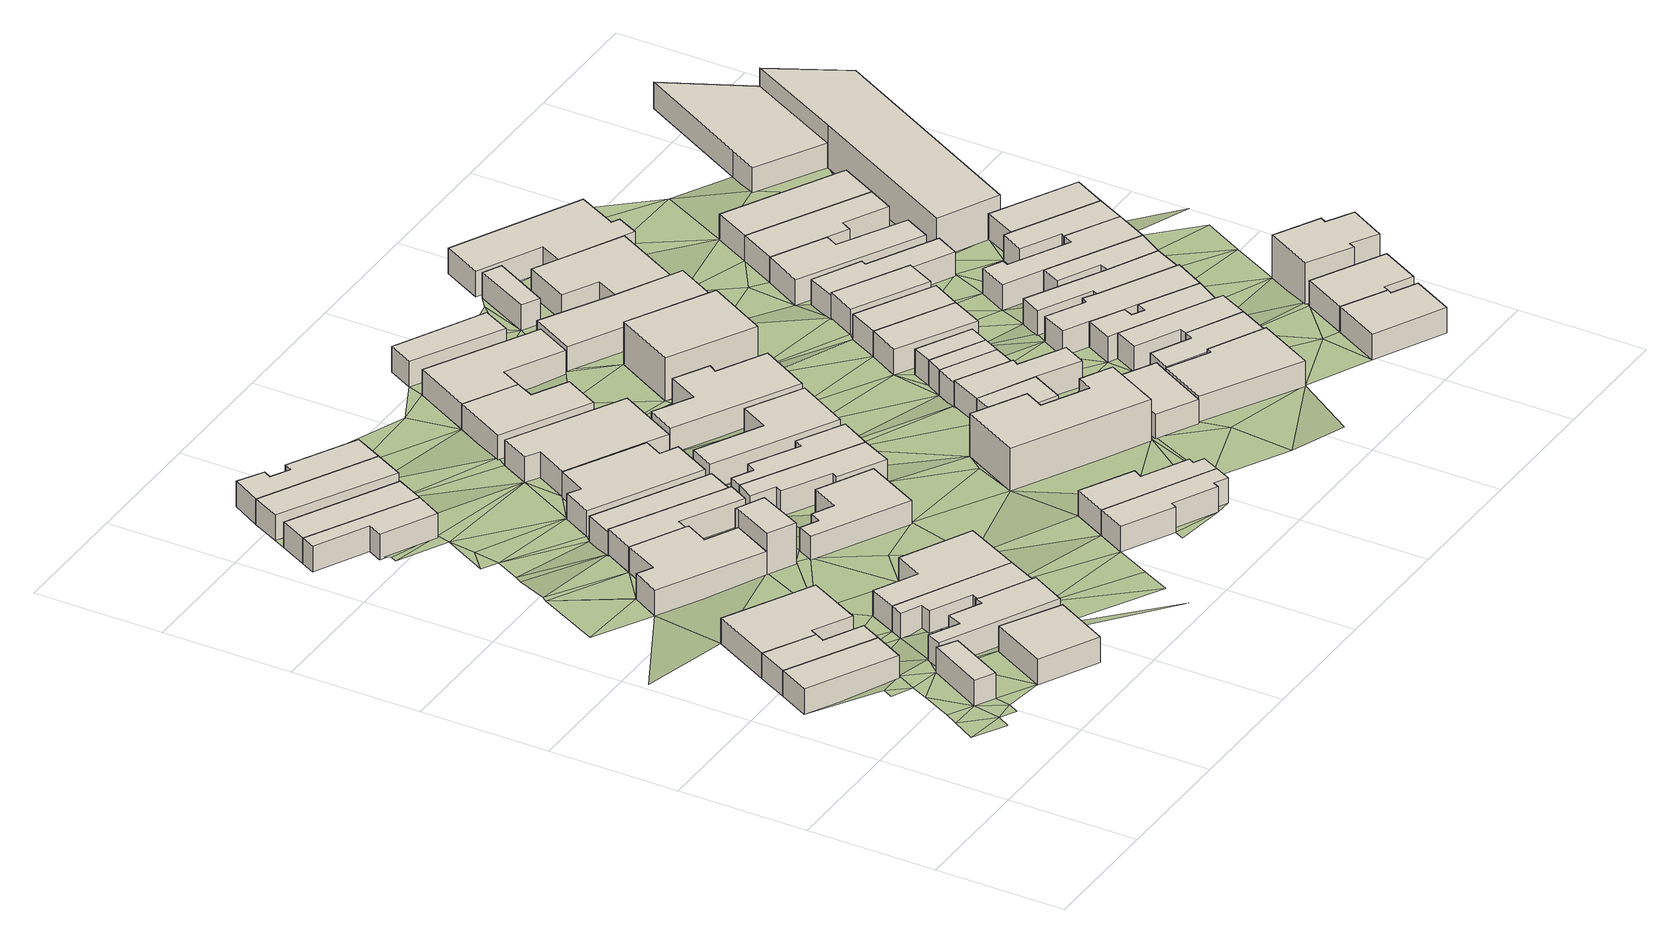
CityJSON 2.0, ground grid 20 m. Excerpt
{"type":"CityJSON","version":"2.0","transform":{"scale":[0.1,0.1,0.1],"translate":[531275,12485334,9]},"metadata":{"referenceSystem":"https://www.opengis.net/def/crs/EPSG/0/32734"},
"CityObjects":{
"building1":{"type":"Building","attributes":{"address":"37 Fenton Road Salt River Cape Town","building":"house","building:levels":1,"building_height":4.1,"plus_code":"4FRW3F97+MCQ","ground_height":11.05,"roof_height":15.15},"geometry":[{"type":"Solid","lod":"1","boundaries":[[[[0,1,2,3]],[[1,4,5,2]],[[4,6,7,5]],[[6,0,3,7]],[[3,2,5,7]],[[6,4,1,0]]]]}]},
"building2":{"type":"Building","attributes":{"building":"yes","building:levels":1,"building_height":4.1,"plus_code":"4FRW3F97+JFP","ground_height":11.88,"roof_height":15.98},"geometry":[{"type":"Solid","lod":"1","boundaries":[[[[8,9,10,11]],[[9,12,13,10]],[[12,14,15,13]],[[14,8,11,15]],[[11,10,13,15]],[[14,12,9,8]]]]}]},
"building3":{"type":"Building","attributes":{"address":"35 Fenton Road Salt River Cape Town","building":"house","building:levels":1,"building_height":4.1,"plus_code":"4FRW3F97+PF2","ground_height":11.13,"roof_height":15.23},"geometry":[{"type":"Solid","lod":"1","boundaries":[[[[16,0,3,17]],[[0,6,7,3]],[[6,18,19,7]],[[18,20,21,19]],[[20,22,23,21]],[[22,16,17,23]],[[17,3,7,19,21,23]],[[22,20,18,6,0,16]]]]}]},
"building4":{"type":"Building","attributes":{"address":"31 Fenton Road Salt River Cape Town","building":"house","building:levels":1,"building_height":4.1,"plus_code":"4FRW3F97+PFG","ground_height":11.13,"roof_height":15.23},"geometry":[{"type":"Solid","lod":"1","boundaries":[[[[16,22,23,17]],[[22,24,25,23]],[[24,26,27,25]],[[26,28,29,27]],[[28,30,31,29]],[[30,16,17,31]],[[17,23,25,27,29,31]],[[30,28,26,24,22,16]]]]}]},
"building5":{"type":"Building","attributes":{"address":"34 Goldsmith Road Salt River Cape Town","building":"house","building:levels":1,"building_height":4.1,"plus_code":"4FRW3F97+JG4","ground_height":11.83,"roof_height":15.93},"geometry":[{"type":"Solid","lod":"1","boundaries":[[[[32,33,34,35]],[[33,36,37,34]],[[36,38,39,37]],[[38,32,35,39]],[[35,34,37,39]],[[38,36,33,32]]]]}]},
"building6":{"type":"Building","attributes":{"address":"32A Goldsmith Road Salt River Cape Town","building":"house","building:levels":1,"building_height":4.1,"plus_code":"4FRW3F97+JGW","ground_height":11.83,"roof_height":15.93},"geometry":[{"type":"Solid","lod":"1","boundaries":[[[[40,41,42,43]],[[41,44,45,42]],[[44,46,47,45]],[[46,48,49,47]],[[48,50,51,49]],[[50,52,53,51]],[[52,54,55,53]],[[54,56,57,55]],[[56,40,43,57]],[[43,42,45,47,49,51,53,55,57]],[[56,54,52,50,48,46,44,41,40]]]]}]},
"building7":{"type":"Building","attributes":{"address":"32 Goldsmith Road Salt River Cape Town","building":"house","building:levels":1,"building_height":4.1,"plus_code":"4FRW3F97+MH6","ground_height":11.13,"roof_height":15.23},"geometry":[{"type":"Solid","lod":"1","boundaries":[[[[58,59,60,61]],[[59,62,63,60]],[[62,64,65,63]],[[64,66,67,65]],[[66,68,69,67]],[[68,70,71,69]],[[70,72,73,71]],[[72,58,61,73]],[[61,60,63,65,67,69,71,73]],[[72,70,68,66,64,62,59,58]]]]}]},
"building8":{"type":"Building","attributes":{"address":"29 Fenton Road Salt River Cape Town","building":"house","building:levels":1,"building_height":4.1,"plus_code":"4FRW3F97+RG2","ground_height":10.48,"roof_height":14.58},"geometry":[{"type":"Solid","lod":"1","boundaries":[[[[74,75,76,77]],[[75,78,79,76]],[[78,80,81,79]],[[80,82,83,81]],[[82,84,85,83]],[[84,86,87,85]],[[86,88,89,87]],[[88,90,91,89]],[[90,74,77,91]],[[77,76,79,81,83,85,87,89,91]],[[90,88,86,84,82,80,78,75,74]]]]}]},
"building9":{"type":"Building","attributes":{"address":"30 Fenton Road Salt River Cape Town","building":"house","building:levels":1,"building_height":4.1,"plus_code":"4FRW3F97+WFV","ground_height":9.36,"roof_height":13.46},"geometry":[{"type":"Solid","lod":"1","boundaries":[[[[92,93,94,95]],[[93,96,97,94]],[[96,98,99,97]],[[98,100,101,99]],[[100,102,103,101]],[[102,92,95,103]],[[95,94,97,99,101,103]],[[102,100,98,96,93,92]]]]}]},
"building10":{"type":"Building","attributes":{"address":"28 Fenton Road Salt River Cape Town","building":"house","building:levels":1,"building_height":4.1,"plus_code":"4FRW3F97+XF7","ground_height":9.36,"roof_height":13.46},"geometry":[{"type":"Solid","lod":"1","boundaries":[[[[92,104,105,95]],[[104,106,107,105]],[[106,93,94,107]],[[93,92,95,94]],[[95,105,107,94]],[[93,106,104,92]]]]}]},
"building11":{"type":"Building","attributes":{"address":"30 Goldsmith Road Salt River Cape Town","building":"house","building:levels":1,"building_height":4.1,"plus_code":"4FRW3F97+MHG","ground_height":11.13,"roof_height":15.23},"geometry":[{"type":"Solid","lod":"1","boundaries":[[[[59,108,109,60]],[[108,110,111,109]],[[110,112,113,111]],[[112,114,115,113]],[[114,62,63,115]],[[62,59,60,63]],[[60,109,111,113,115,63]],[[62,114,112,110,108,59]]]]}]},
"building12":{"type":"Building","attributes":{"address":"Fenton Road Salt River Cape Town","building":"house","building:levels":2,"building_height":6.9,"plus_code":"4FRW3F97+QHC","ground_height":10.56,"roof_height":17.46},"geometry":[{"type":"Solid","lod":"1","boundaries":[[[[116,117,118,119]],[[117,120,121,118]],[[120,122,123,121]],[[122,124,125,123]],[[124,116,119,125]],[[119,118,121,123,125]],[[124,122,120,117,116]]]]}]},
"building13":{"type":"Building","attributes":{"address":"26 Fenton Road Salt River Cape Town","building":"house","building:levels":1,"building_height":4.1,"plus_code":"4FRW3F97+XFP","ground_height":9.36,"roof_height":13.46},"geometry":[{"type":"Solid","lod":"1","boundaries":[[[[126,127,128,129]],[[127,130,131,128]],[[130,132,133,131]],[[132,126,129,133]],[[129,128,131,133]],[[132,130,127,126]]]]}]},
"building14":{"type":"Building","attributes":{"address":"Fenton Road Salt River Cape Town","building":"house","building:levels":1,"building_height":4.1,"plus_code":"4FRW3F97+RGH","ground_height":10.48,"roof_height":14.58},"geometry":[{"type":"Solid","lod":"1","boundaries":[[[[134,82,83,135]],[[82,80,81,83]],[[80,136,137,81]],[[136,138,139,137]],[[138,140,141,139]],[[140,134,135,141]],[[135,83,81,137,139,141]],[[140,138,136,80,82,134]]]]}]},
"building15":{"type":"Building","attributes":{"address":"24 Fenton Road Salt River Cape Town","building":"house","building:levels":1,"building_height":4.1,"plus_code":"4FRW3FC7+2F5","ground_height":9.36,"roof_height":13.46},"geometry":[{"type":"Solid","lod":"1","boundaries":[[[[126,142,143,129]],[[142,144,145,143]],[[144,146,147,145]],[[146,148,149,147]],[[148,150,151,149]],[[150,152,153,151]],[[152,127,128,153]],[[127,126,129,128]],[[129,143,145,147,149,151,153,128]],[[127,152,150,148,146,144,142,126]]]]}]},
"building16":{"type":"Building","attributes":{"address":"Fenton Road Salt River Cape Town","building":"house","building:levels":1,"building_height":4.1,"plus_code":"4FRW3F97+RHJ","ground_height":9.88,"roof_height":13.98},"geometry":[{"type":"Solid","lod":"1","boundaries":[[[[154,155,156,157]],[[155,158,159,156]],[[158,160,161,159]],[[160,154,157,161]],[[157,156,159,161]],[[160,158,155,154]]]]}]},
"building17":{"type":"Building","attributes":{"address":"28 Goldsmith Road Salt River Cape Town","building":"house","building:levels":1,"building_height":4.1,"plus_code":"4FRW3F97+PJV","ground_height":10.56,"roof_height":14.66},"geometry":[{"type":"Solid","lod":"1","boundaries":[[[[162,163,164,165]],[[163,166,167,164]],[[166,168,169,167]],[[168,170,171,169]],[[170,172,173,171]],[[172,174,175,173]],[[174,176,177,175]],[[176,162,165,177]],[[165,164,167,169,171,173,175,177]],[[176,174,172,170,168,166,163,162]]]]}]},
"building18":{"type":"Building","attributes":{"address":"23 Fenton Road Salt River Cape Town","building":"house","building:levels":1,"building_height":4.1,"plus_code":"4FRW3F97+VH7","ground_height":9.88,"roof_height":13.98},"geometry":[{"type":"Solid","lod":"1","boundaries":[[[[178,179,180,181]],[[179,182,183,180]],[[182,184,185,183]],[[184,186,187,185]],[[186,188,189,187]],[[188,190,191,189]],[[190,192,193,191]],[[192,178,181,193]],[[181,180,183,185,187,189,191,193]],[[192,190,188,186,184,182,179,178]]]]}]},
"building19":{"type":"Building","attributes":{"address":"Goldsmith Road Salt River Cape Town","building":"house","building:levels":1,"building_height":4.1,"plus_code":"4FRW3F97+QJP","ground_height":10.56,"roof_height":14.66},"geometry":[{"type":"Solid","lod":"1","boundaries":[[[[194,195,196,197]],[[195,198,199,196]],[[198,200,201,199]],[[200,202,203,201]],[[202,204,205,203]],[[204,206,207,205]],[[206,208,209,207]],[[208,194,197,209]],[[197,196,199,201,203,205,207,209]],[[208,206,204,202,200,198,195,194]]]]}]},
"building20":{"type":"Building","attributes":{"address":"31 Goldsmith Road Salt River Cape Town","building":"house","building:levels":1,"building_height":4.1,"plus_code":"4FRW3F97+JM8","ground_height":11.69,"roof_height":15.79},"geometry":[{"type":"Solid","lod":"1","boundaries":[[[[210,211,212,213]],[[211,214,215,212]],[[214,216,217,215]],[[216,218,219,217]],[[218,220,221,219]],[[220,222,223,221]],[[222,224,225,223]],[[224,210,213,225]],[[213,212,215,217,219,221,223,225]],[[224,222,220,218,216,214,211,210]]]]}]},
"building21":{"type":"Building","attributes":{"address":"Goldsmith Road Salt River Cape Town","building":"house","building:levels":1,"building_height":4.1,"plus_code":"4FRW3F97+QJX","ground_height":10.56,"roof_height":14.66},"geometry":[{"type":"Solid","lod":"1","boundaries":[[[[195,194,197,196]],[[194,226,227,197]],[[226,228,229,227]],[[228,230,231,229]],[[230,232,233,231]],[[232,234,235,233]],[[234,236,237,235]],[[236,195,196,237]],[[196,197,227,229,231,233,235,237]],[[236,234,232,230,228,226,194,195]]]]}]},
"building22":{"type":"Building","attributes":{"address":"21 Fenton Road Salt River Cape Town","building":"house","building:levels":1,"building_height":4.1,"plus_code":"4FRW3F97+VJR","ground_height":10,"roof_height":14.1},"geometry":[{"type":"Solid","lod":"1","boundaries":[[[[238,239,240,241]],[[239,242,243,240]],[[242,244,245,243]],[[244,246,247,245]],[[246,248,249,247]],[[248,250,251,249]],[[250,238,241,251]],[[241,240,243,245,247,249,251]],[[250,248,246,244,242,239,238]]]]}]},
"building23":{"type":"Building","attributes":{"address":"29 Goldsmith Road Salt River Cape Town","building":"house","building:levels":1,"building_height":4.1,"plus_code":"4FRW3F97+JMQ","ground_height":11.69,"roof_height":15.79},"geometry":[{"type":"Solid","lod":"1","boundaries":[[[[210,224,225,213]],[[224,252,253,225]],[[252,254,255,253]],[[254,256,257,255]],[[256,258,259,257]],[[258,260,261,259]],[[260,262,263,261]],[[262,210,213,263]],[[213,225,253,255,257,259,261,263]],[[262,260,258,256,254,252,224,210]]]]}]},
"building24":{"type":"Building","attributes":{"address":"22 Goldsmith Road Salt River Cape Town","building":"house","building:levels":1,"building_height":4.1,"plus_code":"4FRW3F97+RM3","ground_height":10.56,"roof_height":14.66},"geometry":[{"type":"Solid","lod":"1","boundaries":[[[[264,265,266,267]],[[265,268,269,266]],[[268,270,271,269]],[[270,272,273,271]],[[272,274,275,273]],[[274,264,267,275]],[[267,266,269,271,273,275]],[[274,272,270,268,265,264]]]]}]},
"building25":{"type":"Building","attributes":{"address":"19 Fenton Road Salt River Cape Town","building":"house","building:levels":1,"building_height":4.1,"plus_code":"4FRW3F97+WJJ","ground_height":9.48,"roof_height":13.58},"geometry":[{"type":"Solid","lod":"1","boundaries":[[[[276,277,278,279]],[[277,280,281,278]],[[280,282,283,281]],[[282,284,285,283]],[[284,286,287,285]],[[286,276,279,287]],[[279,278,281,283,285,287]],[[286,284,282,280,277,276]]]]}]},
"building26":{"type":"Building","attributes":{"address":"20 Goldsmith Road Salt River Cape Town","building":"house","building:levels":1,"building_height":4.1,"plus_code":"4FRW3F97+VM4","ground_height":10,"roof_height":14.1},"geometry":[{"type":"Solid","lod":"1","boundaries":[[[[288,289,290,291]],[[289,292,293,290]],[[292,294,295,293]],[[294,296,297,295]],[[296,298,299,297]],[[298,300,301,299]],[[300,302,303,301]],[[302,288,291,303]],[[291,290,293,295,297,299,301,303]],[[302,300,298,296,294,292,289,288]]]]}]},
"building27":{"type":"Building","attributes":{"address":"25 Tennyson Street Salt River Cape Town","building":"apartments","building:levels":2,"building:flats":"3","building_height":6.9,"plus_code":"4FRW3F97+MPV","ground_height":11.1,"roof_height":18},"geometry":[{"type":"Solid","lod":"1","boundaries":[[[[304,305,306,307]],[[305,308,309,306]],[[308,310,311,309]],[[310,312,313,311]],[[312,314,315,313]],[[314,316,317,315]],[[316,318,319,317]],[[318,304,307,319]],[[307,306,309,311,313,315,317,319]],[[318,316,314,312,310,308,305,304]]]]}]},
"building28":{"type":"Building","attributes":{"address":"17 Fenton Road Salt River Cape Town","building":"house","building:levels":1,"building_height":4.1,"plus_code":"4FRW3F97+XJP","ground_height":9.48,"roof_height":13.58},"geometry":[{"type":"Solid","lod":"1","boundaries":[[[[276,286,287,279]],[[286,320,321,287]],[[320,322,323,321]],[[322,324,325,323]],[[324,326,327,325]],[[326,276,279,327]],[[279,287,321,323,325,327]],[[326,324,322,320,286,276]]]]}]},
"building29":{"type":"Building","attributes":{"address":"15 Fenton Road Salt River Cape Town","building":"house","building:levels":1,"building_height":4.1,"plus_code":"4FRW3F97+XMR","ground_height":9.48,"roof_height":13.58},"geometry":[{"type":"Solid","lod":"1","boundaries":[[[[328,329,330,331]],[[329,332,333,330]],[[332,334,335,333]],[[334,328,331,335]],[[331,330,333,335]],[[334,332,329,328]]]]}]},
"building30":{"type":"Building","attributes":{"address":"25 Goldsmith Road Salt River Cape Town","building":"house","building:levels":1,"building_height":4.1,"plus_code":"4FRW3F97+PPH","ground_height":11.1,"roof_height":15.2},"geometry":[{"type":"Solid","lod":"1","boundaries":[[[[336,337,338,339]],[[337,340,341,338]],[[340,342,343,341]],[[342,336,339,343]],[[339,338,341,343]],[[342,340,337,336]]]]}]},
"building31":{"type":"Building","attributes":{"address":"18 Goldsmith Road Salt River Cape Town","building":"apartments","building:levels":2,"building:flats":"4","building_height":6.9,"plus_code":"4FRW3F97+VPV","ground_height":10.07,"roof_height":16.97},"geometry":[{"type":"Solid","lod":"1","boundaries":[[[[344,345,346,347]],[[345,348,349,346]],[[348,350,351,349]],[[350,344,347,351]],[[347,346,349,351]],[[350,348,345,344]]]]}]},
"building32":{"type":"Building","attributes":{"address":"23 Goldsmith Road Salt River Cape Town","building":"house","building:levels":1,"building_height":4.1,"plus_code":"4FRW3F97+PQP","ground_height":11.1,"roof_height":15.2},"geometry":[{"type":"Solid","lod":"1","boundaries":[[[[352,336,339,353]],[[336,342,343,339]],[[342,354,355,343]],[[354,356,357,355]],[[356,358,359,357]],[[358,360,361,359]],[[360,352,353,361]],[[353,339,343,355,357,359,361]],[[360,358,356,354,342,336,352]]]]}]},
"building33":{"type":"Building","attributes":{"address":"Tennyson Street","building":"house","building:levels":1,"building_height":4.1,"plus_code":"4FRW3F97+MQ9","ground_height":11.1,"roof_height":15.2},"geometry":[{"type":"Solid","lod":"1","boundaries":[[[[362,363,364,365]],[[363,366,367,364]],[[366,368,369,367]],[[368,370,371,369]],[[370,362,365,371]],[[365,364,367,369,371]],[[370,368,366,363,362]]]]}]},
"building34":{"type":"Building","attributes":{"address":"Goldsmith Road Salt River Cape Town","building":"house","building:levels":1,"building_height":4.1,"plus_code":"4FRW3F97+QQ3","ground_height":10.68,"roof_height":14.78},"geometry":[{"type":"Solid","lod":"1","boundaries":[[[[372,373,374,375]],[[373,376,377,374]],[[376,378,379,377]],[[378,372,375,379]],[[375,374,377,379]],[[378,376,373,372]]]]}]},
"building35":{"type":"Building","attributes":{"address":"Goldsmith Road Salt River Cape Town","building":"house","building:levels":1,"building_height":4.1,"plus_code":"4FRW3F97+QQ8","ground_height":10.68,"roof_height":14.78},"geometry":[{"type":"Solid","lod":"1","boundaries":[[[[380,372,375,381]],[[372,378,379,375]],[[378,382,383,379]],[[382,380,381,383]],[[381,375,379,383]],[[382,378,372,380]]]]}]},
"building36":{"type":"Building","attributes":{"address":"Goldsmith Road Salt River Cape Town","building":"house","building:levels":1,"building_height":4.1,"plus_code":"4FRW3F97+QQG","ground_height":10.68,"roof_height":14.78},"geometry":[{"type":"Solid","lod":"1","boundaries":[[[[380,382,383,381]],[[382,384,385,383]],[[384,386,387,385]],[[386,380,381,387]],[[381,383,385,387]],[[386,384,382,380]]]]}]},
"building37":{"type":"Building","attributes":{"address":"Goldsmith Road Salt River Cape Town","building":"house","building:levels":1,"building_height":4.1,"plus_code":"4FRW3F97+WPP","ground_height":9.57,"roof_height":13.67},"geometry":[{"type":"Solid","lod":"1","boundaries":[[[[388,389,390,391]],[[389,392,393,390]],[[392,394,395,393]],[[394,396,397,395]],[[396,398,399,397]],[[398,400,401,399]],[[400,402,403,401]],[[402,388,391,403]],[[391,390,393,395,397,399,401,403]],[[402,400,398,396,394,392,389,388]]]]}]},
"building38":{"type":"Building","attributes":{"address":"28 Kingsley Road Salt River Cape Town","building":"house","building:levels":1,"building_height":4.1,"plus_code":"4FRW3F97+JRQ","ground_height":11.64,"roof_height":15.74},"geometry":[{"type":"Solid","lod":"1","boundaries":[[[[404,405,406,407]],[[405,408,409,406]],[[408,410,411,409]],[[410,412,413,411]],[[412,414,415,413]],[[414,404,407,415]],[[407,406,409,411,413,415]],[[414,412,410,408,405,404]]]]}]},
"building39":{"type":"Building","attributes":{"building":"yes","building:levels":1,"building_height":4.1,"plus_code":"4FRW3F97+XPV","ground_height":9.57,"roof_height":13.67},"geometry":[{"type":"Solid","lod":"1","boundaries":[[[[416,417,418,419]],[[417,420,421,418]],[[420,422,423,421]],[[422,416,419,423]],[[419,418,421,423]],[[422,420,417,416]]]]}]},
"building40":{"type":"Building","attributes":{"address":"19 Goldsmith Road Salt River Cape Town","building":"house","building:levels":1,"building_height":4.1,"plus_code":"4FRW3F97+QQX","ground_height":10.68,"roof_height":14.78},"geometry":[{"type":"Solid","lod":"1","boundaries":[[[[424,425,426,427]],[[425,428,429,426]],[[428,430,431,429]],[[430,424,427,431]],[[427,426,429,431]],[[430,428,425,424]]]]}]},
"building41":{"type":"Building","attributes":{"address":"17 Goldsmith Road Salt River Cape Town","building":"house","building:levels":1,"building_height":4.1,"plus_code":"4FRW3F97+RR6","ground_height":10.68,"roof_height":14.78},"geometry":[{"type":"Solid","lod":"1","boundaries":[[[[424,430,431,427]],[[430,432,433,431]],[[432,434,435,433]],[[434,424,427,435]],[[427,431,433,435]],[[434,432,430,424]]]]}]},
"building42":{"type":"Building","attributes":{"address":"26 Kingsley Road Salt River Cape Town","building":"house","building:levels":1,"building_height":4.1,"plus_code":"4FRW3F97+MV6","ground_height":11.1,"roof_height":15.2},"geometry":[{"type":"Solid","lod":"1","boundaries":[[[[436,437,438,439]],[[437,440,441,438]],[[440,442,443,441]],[[442,444,445,443]],[[444,446,447,445]],[[446,448,449,447]],[[448,436,439,449]],[[439,438,441,443,445,447,449]],[[448,446,444,442,440,437,436]]]]}]},
"building43":{"type":"Building","attributes":{"address":"Goldsmith Road Salt River Cape Town","building":"house","building:levels":1,"building_height":4.1,"plus_code":"4FRW3F97+XQ7","ground_height":9.57,"roof_height":13.67},"geometry":[{"type":"Solid","lod":"1","boundaries":[[[[450,451,452,453]],[[451,454,455,452]],[[454,456,457,455]],[[456,458,459,457]],[[458,389,390,459]],[[389,388,391,390]],[[388,450,453,391]],[[453,452,455,457,459,390,391]],[[388,389,458,456,454,451,450]]]]}]},
"building44":{"type":"Building","attributes":{"address":"15 Goldsmith Road Salt River Cape Town","building":"house","building:levels":1,"building_height":4.1,"plus_code":"4FRW3F97+RRM","ground_height":10.68,"roof_height":14.78},"geometry":[{"type":"Solid","lod":"1","boundaries":[[[[460,461,462,463]],[[461,464,465,462]],[[464,466,467,465]],[[466,460,463,467]],[[463,462,465,467]],[[466,464,461,460]]]]}]},
"building45":{"type":"Building","attributes":{"address":"24 Kingsley Road Salt River Cape Town","building":"house","building:levels":1,"building_height":4.1,"plus_code":"4FRW3F97+MVM","ground_height":11.1,"roof_height":15.2},"geometry":[{"type":"Solid","lod":"1","boundaries":[[[[437,468,469,438]],[[468,470,471,469]],[[470,472,473,471]],[[472,474,475,473]],[[474,476,477,475]],[[476,440,441,477]],[[440,437,438,441]],[[438,469,471,473,475,477,441]],[[440,476,474,472,470,468,437]]]]}]},
"building46":{"type":"Building","attributes":{"address":"22 Kingsley Road Salt River Cape Town","building":"house","building:levels":1,"building_height":4.1,"plus_code":"4FRW3F97+PV3","ground_height":11.1,"roof_height":15.2},"geometry":[{"type":"Solid","lod":"1","boundaries":[[[[470,478,479,471]],[[478,480,481,479]],[[480,482,483,481]],[[482,484,485,483]],[[484,486,487,485]],[[486,488,489,487]],[[488,490,491,489]],[[490,472,473,491]],[[472,470,471,473]],[[471,479,481,483,485,487,489,491,473]],[[472,490,488,486,484,482,480,478,470]]]]}]},
"building47":{"type":"Building","attributes":{"address":"Goldsmith Road Salt River Cape Town","building":"house","building:levels":1,"building_height":4.1,"plus_code":"4FRW3F97+XQX","ground_height":9.57,"roof_height":13.67},"geometry":[{"type":"Solid","lod":"1","boundaries":[[[[450,492,493,453]],[[492,494,495,493]],[[494,496,497,495]],[[496,498,499,497]],[[498,500,501,499]],[[500,502,503,501]],[[502,504,505,503]],[[504,451,452,505]],[[451,450,453,452]],[[453,493,495,497,499,501,503,505,452]],[[451,504,502,500,498,496,494,492,450]]]]}]},
"building48":{"type":"Building","attributes":{"address":"20 Kingsley Road Salt River Cape Town","building":"house","building:levels":1,"building_height":4.1,"plus_code":"4FRW3F97+PVG","ground_height":11.1,"roof_height":15.2},"geometry":[{"type":"Solid","lod":"1","boundaries":[[[[478,506,507,479]],[[506,508,509,507]],[[508,510,511,509]],[[510,512,513,511]],[[512,514,515,513]],[[514,516,517,515]],[[516,488,489,517]],[[488,486,487,489]],[[486,480,481,487]],[[480,478,479,481]],[[479,507,509,511,513,515,517,489,487,481]],[[480,486,488,516,514,512,510,508,506,478]]]]}]},
"building49":{"type":"Building","attributes":{"address":"11 Goldsmith Road Salt River Cape Town","building":"house","building:levels":1,"building_height":4.1,"plus_code":"4FRW3F97+RRQ","ground_height":10.16,"roof_height":14.26},"geometry":[{"type":"Solid","lod":"1","boundaries":[[[[518,519,520,521]],[[519,522,523,520]],[[522,524,525,523]],[[524,526,527,525]],[[526,528,529,527]],[[528,530,531,529]],[[530,518,521,531]],[[521,520,523,525,527,529,531]],[[530,528,526,524,522,519,518]]]]}]},
"building50":{"type":"Building","attributes":{"address":"18 Kingsley Road Salt River Cape Town","building":"house","building:levels":1,"building_height":4.1,"plus_code":"4FRW3F97+PVP","ground_height":10.68,"roof_height":14.78},"geometry":[{"type":"Solid","lod":"1","boundaries":[[[[532,533,534,535]],[[533,536,537,534]],[[536,538,539,537]],[[538,540,541,539]],[[540,542,543,541]],[[542,544,545,543]],[[544,532,535,545]],[[535,534,537,539,541,543,545]],[[544,542,540,538,536,533,532]]]]}]},
"building51":{"type":"Building","attributes":{"address":"15 Kingsley Road Salt River Cape Town","building":"house","building:levels":1,"building_height":4.1,"plus_code":"4FRW3F97+HWW","ground_height":11.67,"roof_height":15.77},"geometry":[{"type":"Solid","lod":"1","boundaries":[[[[546,547,548,549]],[[547,550,551,548]],[[550,552,553,551]],[[552,554,555,553]],[[554,556,557,555]],[[556,546,549,557]],[[549,548,551,553,555,557]],[[556,554,552,550,547,546]]]]}]},
"building52":{"type":"Building","attributes":{"address":"9 Goldsmith Road Salt River Cape Town","building":"house","building:levels":1,"building_height":4.1,"plus_code":"4FRW3F97+VV2","ground_height":10.16,"roof_height":14.26},"geometry":[{"type":"Solid","lod":"1","boundaries":[[[[558,559,560,561]],[[559,562,563,560]],[[562,564,565,563]],[[564,566,567,565]],[[566,568,569,567]],[[568,558,561,569]],[[561,560,563,565,567,569]],[[568,566,564,562,559,558]]]]}]},
"building53":{"type":"Building","attributes":{"address":"16 Kingsley Road Salt River Cape Town","building":"house","building:levels":1,"building_height":4.1,"plus_code":"4FRW3F97+QW2","ground_height":10.74,"roof_height":14.84},"geometry":[{"type":"Solid","lod":"1","boundaries":[[[[533,570,571,534]],[[570,572,573,571]],[[572,574,575,573]],[[574,576,577,575]],[[576,536,537,577]],[[536,533,534,537]],[[534,571,573,575,577,537]],[[536,576,574,572,570,533]]]]}]},
"building54":{"type":"Building","attributes":{"address":"14 Kingsley Road Salt River Cape Town","building":"house","building:levels":1,"building_height":4.1,"plus_code":"4FRW3F97+QW6","ground_height":10.68,"roof_height":14.78},"geometry":[{"type":"Solid","lod":"1","boundaries":[[[[570,578,579,571]],[[578,580,581,579]],[[580,582,583,581]],[[582,584,585,583]],[[584,586,587,585]],[[586,588,589,587]],[[588,590,591,589]],[[590,572,573,591]],[[572,570,571,573]],[[571,579,581,583,585,587,589,591,573]],[[572,590,588,586,584,582,580,578,570]]]]}]},
"building55":{"type":"Building","attributes":{"address":"7 Goldsmith Road Salt River Cape Town","building":"house","building:levels":1,"building_height":4.1,"plus_code":"4FRW3F97+VVM","ground_height":10.16,"roof_height":14.26},"geometry":[{"type":"Solid","lod":"1","boundaries":[[[[592,558,561,593]],[[558,568,569,561]],[[568,594,595,569]],[[594,596,597,595]],[[596,598,599,597]],[[598,600,601,599]],[[600,592,593,601]],[[593,561,569,595,597,599,601]],[[600,598,596,594,568,558,592]]]]}]},
"building56":{"type":"Building","attributes":{"address":"13 Kingsley Road Salt River Cape Town","building":"house","building:levels":1,"building_height":4.1,"plus_code":"4FRW3F97+JXC","ground_height":11.67,"roof_height":15.77},"geometry":[{"type":"Solid","lod":"1","boundaries":[[[[547,546,549,548]],[[546,602,603,549]],[[602,604,605,603]],[[604,606,607,605]],[[606,608,609,607]],[[608,547,548,609]],[[548,549,603,605,607,609]],[[608,606,604,602,546,547]]]]}]},
"building57":{"type":"Building","attributes":{"address":"5 Goldsmith Road Salt River Cape Town","building":"house","building:levels":1,"building_height":4.1,"plus_code":"4FRW3F97+WV4","ground_height":10.16,"roof_height":14.26},"geometry":[{"type":"Solid","lod":"1","boundaries":[[[[592,600,601,593]],[[600,610,611,601]],[[610,612,613,611]],[[612,592,593,613]],[[593,601,611,613]],[[612,610,600,592]]]]}]},
"building58":{"type":"Building","attributes":{"address":"12 Kingsley Road Salt River Cape Town","building":"house","building:levels":1,"building_height":4.1,"plus_code":"4FRW3F97+QWM","ground_height":10.74,"roof_height":14.84},"geometry":[{"type":"Solid","lod":"1","boundaries":[[[[578,614,615,579]],[[614,616,617,615]],[[616,618,619,617]],[[618,620,621,619]],[[620,622,623,621]],[[622,580,581,623]],[[580,578,579,581]],[[579,615,617,619,621,623,581]],[[580,622,620,618,616,614,578]]]]}]},
"building59":{"type":"Building","attributes":{"address":"11 Kingsley Road Salt River Cape Town","building":"house","building:levels":2,"building_height":6.9,"plus_code":"4FRW3F97+MX3","ground_height":11.17,"roof_height":18.07},"geometry":[{"type":"Solid","lod":"1","boundaries":[[[[624,625,626,627]],[[625,628,629,626]],[[628,630,631,629]],[[630,632,633,631]],[[632,634,635,633]],[[634,636,637,635]],[[636,638,639,637]],[[638,624,627,639]],[[627,626,629,631,633,635,637,639]],[[638,636,634,632,630,628,625,624]]]]}]},
"building60":{"type":"Building","attributes":{"address":"10 Kingsley Road Salt River Cape Town","building":"house","building:levels":1,"building_height":4.1,"plus_code":"4FRW3F97+QWX","ground_height":10.74,"roof_height":14.84},"geometry":[{"type":"Solid","lod":"1","boundaries":[[[[614,640,641,615]],[[640,642,643,641]],[[642,644,645,643]],[[644,616,617,645]],[[616,614,615,617]],[[615,641,643,645,617]],[[616,644,642,640,614]]]]}]},
"building61":{"type":"Building","attributes":{"address":"South African National Zakáh Fund 381 Lower Main Road Salt River Cape Town","building":"office","building:levels":2,"building_height":6.9,"plus_code":"4FRW3F97+VWH","ground_height":9.96,"roof_height":16.86},"geometry":[{"type":"Solid","lod":"1","boundaries":[[[[646,647,648,649]],[[647,650,651,648]],[[650,652,653,651]],[[652,654,655,653]],[[654,646,649,655]],[[649,648,651,653,655]],[[654,652,650,647,646]]]]}]},
"building62":{"type":"Building","attributes":{"building":"retail","building:levels":1,"building_height":4.1,"plus_code":"4FRW3F97+XW9","ground_height":9.85,"roof_height":13.95},"geometry":[{"type":"Solid","lod":"1","boundaries":[[[[656,657,658,659]],[[657,660,661,658]],[[660,662,663,661]],[[662,664,665,663]],[[664,656,659,665]],[[659,658,661,663,665]],[[664,662,660,657,656]]]]}]},
"terrain1":{"type":"TINRelief","geometry":[{"type":"CompositeSurface","lod":"1","boundaries":[[[666,667,668]],[[669,667,666]],[[670,668,9]],[[668,667,9]],[[671,670,9]],[[667,672,673]],[[9,667,673]],[[674,675,1]],[[674,676,677]],[[9,673,12]],[[8,671,9]],[[675,674,677]],[[671,8,677]],[[678,12,673]],[[677,8,675]],[[12,678,14]],[[679,30,88]],[[675,8,680]],[[675,680,6]],[[14,681,8]],[[680,8,681]],[[18,22,20]],[[22,26,24]],[[682,14,678]],[[682,681,14]],[[18,26,22]],[[64,6,680]],[[6,64,18]],[[683,684,680]],[[86,685,88]],[[686,685,86]],[[26,18,62]],[[680,684,687]],[[680,687,64]],[[62,18,64]],[[681,682,56]],[[688,64,687]],[[62,114,26]],[[88,30,689]],[[690,686,86]],[[44,687,684]],[[114,28,26]],[[44,684,46]],[[691,686,82]],[[689,30,28]],[[84,690,86]],[[82,686,690]],[[32,56,682]],[[692,687,44]],[[690,84,82]],[[44,41,692]],[[691,134,693]],[[134,691,82]],[[693,134,694]],[[28,114,695]],[[696,697,698]],[[699,700,701]],[[699,701,702]],[[696,703,697]],[[704,695,114]],[[56,32,705]],[[694,160,698]],[[700,703,701]],[[56,706,40]],[[28,707,689]],[[106,104,130]],[[134,160,694]],[[28,695,708]],[[707,28,708]],[[709,706,56]],[[696,698,710]],[[40,706,711]],[[698,160,184]],[[710,703,696]],[[124,712,75]],[[184,710,698]],[[124,75,116]],[[713,712,714]],[[104,132,130]],[[715,708,695]],[[707,708,716]],[[248,701,703]],[[717,706,709]],[[716,122,707]],[[706,211,711]],[[695,718,715]],[[714,712,719]],[[124,719,712]],[[248,720,701]],[[104,720,132]],[[248,703,710]],[[122,716,721]],[[721,716,722]],[[124,122,719]],[[211,706,717]],[[160,723,184]],[[715,724,708]],[[248,132,720]],[[711,210,718]],[[238,710,725]],[[122,198,719]],[[721,202,122]],[[715,718,724]],[[198,122,202]],[[711,211,210]],[[710,238,248]],[[163,721,726]],[[719,198,195]],[[202,721,163]],[[727,719,195]],[[184,723,728]],[[198,202,200]],[[126,132,729]],[[246,132,248]],[[236,727,195]],[[248,238,250]],[[727,236,723]],[[718,210,262]],[[729,132,246]],[[204,202,163]],[[724,718,305]],[[232,723,236]],[[272,728,723]],[[234,232,236]],[[204,163,206]],[[272,723,232]],[[276,142,126]],[[163,730,206]],[[262,305,718]],[[270,728,272]],[[276,126,729]],[[731,728,270]],[[732,730,724]],[[733,142,734]],[[228,272,232]],[[218,214,735]],[[239,736,731]],[[732,206,730]],[[214,218,216]],[[731,242,239]],[[732,724,737]],[[276,734,142]],[[738,729,246]],[[232,230,228]],[[737,724,305]],[[731,300,242]],[[260,305,262]],[[731,270,265]],[[272,228,274]],[[218,222,220]],[[265,300,731]],[[300,298,242]],[[246,739,738]],[[270,268,265]],[[194,732,304]],[[260,258,256]],[[242,298,739]],[[304,732,737]],[[326,734,276]],[[304,737,305]],[[226,274,228]],[[304,226,194]],[[740,224,222]],[[260,741,305]],[[254,252,256]],[[224,740,252]],[[734,326,329]],[[256,252,740]],[[742,738,739]],[[286,743,742]],[[265,744,300]],[[298,745,739]],[[260,256,741]],[[298,746,745]],[[742,320,286]],[[226,304,336]],[[350,742,739]],[[740,741,256]],[[352,274,226]],[[264,274,747]],[[739,745,350]],[[318,337,304]],[[304,337,336]],[[744,265,264]],[[748,320,742]],[[326,749,329]],[[336,352,226]],[[274,372,747]],[[264,747,744]],[[740,750,741]],[[350,745,751]],[[742,350,348]],[[316,340,318]],[[318,340,337]],[[750,740,752]],[[340,316,314]],[[740,753,752]],[[742,348,748]],[[274,352,372]],[[326,754,749]],[[747,425,744]],[[751,344,350]],[[314,312,340]],[[751,755,756]],[[741,750,310]],[[748,348,757]],[[754,748,757]],[[747,372,425]],[[752,412,750]],[[751,756,344]],[[392,754,757]],[[368,310,750]],[[312,354,340]],[[392,749,754]],[[756,744,424]],[[310,368,312]],[[348,758,757]],[[342,340,354]],[[425,424,744]],[[749,392,417]],[[380,425,372]],[[354,312,368]],[[417,759,749]],[[752,753,760]],[[761,760,753]],[[380,386,425]],[[762,763,759]],[[752,760,412]],[[762,759,417]],[[764,758,348]],[[434,344,756]],[[392,420,417]],[[765,764,348]],[[358,356,360]],[[392,456,420]],[[434,756,424]],[[762,766,763]],[[766,762,417]],[[360,356,767]],[[368,474,354]],[[444,368,366]],[[456,392,768]],[[366,410,769]],[[386,428,425]],[[765,344,770]],[[444,474,368]],[[769,410,408]],[[444,366,769]],[[461,344,434]],[[766,417,416]],[[765,770,764]],[[356,354,490]],[[516,767,356]],[[428,386,384]],[[344,460,770]],[[490,354,474]],[[344,461,460]],[[420,456,454]],[[408,405,769]],[[514,771,767]],[[768,458,456]],[[771,428,384]],[[490,516,356]],[[516,514,767]],[[454,422,420]],[[474,472,490]],[[474,444,772]],[[514,428,771]],[[444,442,440]],[[488,516,490]],[[444,440,772]],[[461,434,432]],[[770,460,559]],[[428,514,773]],[[422,454,774]],[[430,428,538]],[[428,773,538]],[[775,770,776]],[[454,777,774]],[[770,559,776]],[[460,530,559]],[[461,432,464]],[[514,778,773]],[[760,779,780]],[[760,550,779]],[[778,514,781]],[[430,538,590]],[[782,783,784]],[[785,775,786]],[[784,787,782]],[[432,430,590]],[[773,778,788]],[[559,530,789]],[[776,559,558]],[[790,780,779]],[[775,776,592]],[[538,791,590]],[[792,788,778]],[[588,464,432]],[[588,432,590]],[[786,775,793]],[[779,550,547]],[[558,592,776]],[[538,794,791]],[[590,791,572]],[[466,464,795]],[[796,559,789]],[[612,793,775]],[[795,464,588]],[[790,779,608]],[[612,775,592]],[[797,798,799]],[[790,800,799]],[[547,608,779]],[[801,796,789]],[[795,588,586]],[[802,791,794]],[[800,790,608]],[[793,612,803]],[[586,584,620]],[[804,803,805]],[[806,796,801]],[[568,566,807]],[[799,624,797]],[[795,586,618]],[[584,582,620]],[[620,618,586]],[[624,799,800]],[[556,554,546]],[[566,808,807]],[[546,554,602]],[[795,618,806]],[[809,797,624]],[[810,796,806]],[[811,800,608]],[[602,554,604]],[[612,812,803]],[[805,803,812]],[[810,808,796]],[[580,620,582]],[[622,620,580]],[[813,814,807]],[[644,810,806]],[[644,806,618]],[[813,807,808]],[[811,608,606]],[[813,808,810]],[[616,644,618]],[[815,805,812]],[[809,816,817]],[[809,624,816]],[[644,818,810]],[[810,819,813]],[[812,612,820]],[[821,817,816]],[[818,644,642]],[[822,820,612]],[[810,823,819]],[[821,824,825]],[[821,816,824]],[[812,820,660]],[[825,826,614]],[[819,823,822]],[[820,822,823]],[[827,614,828]],[[818,642,829]]]}]}
},
"vertices":[
[53,380,21],[27,332,21],[27,332,62],[53,380,62],[163,261,21],[163,261,62],[188,308,21],[188,308,62],
[195,222,29],[148,136,29],[148,136,70],[195,222,70],[179,120,29],[179,120,70],[224,205,29],[224,205,70],
[77,426,21],[77,426,62],[205,340,21],[205,340,62],[146,370,21],[146,370,62],[154,385,21],[154,385,62],
[159,395,21],[159,395,62],[218,364,21],[218,364,62],[261,446,21],[261,446,62],[126,517,21],[126,517,62],
[373,126,28],[284,175,28],[284,175,69],[373,126,69],[237,88,28],[237,88,69],[328,42,28],[328,42,69],
[414,191,28],[334,231,28],[334,231,69],[414,191,69],[328,236,28],[328,236,69],[322,223,28],[322,223,69],[274,247,28],[274,247,69],[263,224,28],[263,224,69],[218,247,28],[218,247,69],[207,225,28],[207,225,69],[384,136,28],[384,136,69],
[414,191,21],[440,243,21],[440,243,62],[414,191,62],[266,330,21],[266,330,62],[256,311,21],[256,311,62],[287,296,21],[287,296,62],[280,281,21],[280,281,62],[343,249,21],[343,249,62],[334,231,21],[334,231,62],
[342,612,15],[293,637,15],[293,637,56],[342,612,56],[312,672,15],[312,672,56],[308,675,15],[308,675,56],[227,717,15],[227,717,56],[198,663,15],[198,663,56],[174,676,15],[174,676,56],[150,633,15],[150,633,56],[308,549,15],[308,549,56],
[210,1032,4],[44,1120,4],[44,1120,45],[210,1032,45],[32,1098,4],[32,1098,45],[115,1056,4],[115,1056,45],[103,1034,4],[103,1034,45],[187,991,4],[187,991,45],
[232,1075,4],[232,1075,45],[66,1162,4],[66,1162,45],
[483,328,21],[483,328,62],[375,382,21],[375,382,62],[353,339,21],[353,339,62],[287,372,21],[287,372,62],
[342,612,16],[308,549,16],[308,549,85],[342,612,85],[351,527,16],[351,527,85],[385,596,16],[385,596,85],[342,617,16],[342,617,85],
[272,1131,4],[97,1223,4],[97,1223,45],[272,1131,45],[76,1181,4],[76,1181,45],[249,1087,4],[249,1087,45],
[252,763,15],[252,763,56],[315,689,15],[315,689,56],[409,639,15],[409,639,56],[426,670,15],[426,670,56],
[295,1175,4],[295,1175,45],[191,1230,4],[191,1230,45],[185,1218,4],[185,1218,45],[155,1234,4],[155,1234,45],[162,1246,4],[162,1246,45],[123,1268,4],[123,1268,45],
[252,763,9],[426,670,9],[426,670,50],[252,763,50],[449,714,9],[449,714,50],[275,806,9],[275,806,50],
[558,524,16],[474,567,16],[474,567,57],[558,524,57],[452,525,16],[452,525,57],[418,542,16],[418,542,57],[409,525,16],[409,525,57],[381,539,16],[381,539,57],[369,515,16],[369,515,57],[514,440,16],[514,440,57],
[353,892,9],[329,849,9],[329,849,50],[353,892,50],[309,860,9],[309,860,50],[285,815,9],[285,815,50],[453,726,9],[453,726,50],[485,786,9],[485,786,50],[458,800,9],[458,800,50],[473,828,9],[473,828,50],
[610,566,16],[433,662,16],[433,662,57],[610,566,57],[417,636,16],[417,636,57],[453,616,16],[453,616,57],[448,606,16],[448,606,57],[520,566,16],[520,566,57],[515,558,16],[515,558,57],[587,519,16],[587,519,57],
[605,197,27],[582,154,27],[582,154,68],[605,197,68],[661,113,27],[661,113,68],[666,122,27],[666,122,68],[733,88,27],[733,88,68],[738,98,27],[738,98,68],[759,87,27],[759,87,68],[772,112,27],[772,112,68],
[636,612,16],[636,612,57],[566,650,16],[566,650,57],[559,637,16],[559,637,57],[484,678,16],[484,678,57],[475,663,16],[475,663,57],[443,680,16],[443,680,57],
[353,892,10],[473,828,10],[473,828,51],[353,892,51],[504,811,10],[504,811,51],[555,905,10],[555,905,51],[383,998,10],[383,998,51],[359,953,10],[359,953,51],[380,941,10],[380,941,51],
[785,139,27],[785,139,68],[769,147,27],[769,147,68],[774,156,27],[774,156,68],[704,192,27],[704,192,68],[712,206,27],[712,206,68],[632,248,27],[632,248,68],
[687,704,16],[602,750,16],[602,750,57],[687,704,57],[578,706,16],[578,706,57],[478,759,16],[478,759,57],[458,722,16],[458,722,57],[642,623,16],[642,623,57],
[439,1096,5],[394,1015,5],[394,1015,46],[439,1096,46],[530,943,5],[530,943,46],[559,997,5],[559,997,46],[505,1026,5],[505,1026,46],[519,1054,5],[519,1054,46],
[746,795,10],[672,834,10],[672,834,51],[746,795,51],[680,847,10],[680,847,51],[627,876,10],[627,876,51],[601,828,10],[601,828,51],[542,860,10],[542,860,51],[518,817,10],[518,817,51],[703,717,10],[703,717,51],
[697,453,21],[648,363,21],[648,363,90],[697,453,90],[848,257,21],[848,257,90],[893,342,21],[893,342,90],[845,367,21],[845,367,90],[832,343,21],[832,343,90],[762,380,21],[762,380,90],[778,410,21],[778,410,90],
[536,1086,5],[536,1086,46],[624,1039,5],[624,1039,46],[654,1095,5],[654,1095,46],[487,1185,5],[487,1185,46],
[517,1249,5],[496,1210,5],[496,1210,46],[517,1249,46],[632,1136,5],[632,1136,46],[654,1179,5],[654,1179,46],
[772,485,21],[747,435,21],[747,435,62],[772,485,62],[832,392,21],[832,392,62],[858,442,21],[858,442,62],
[758,817,11],[809,910,11],[809,910,80],[758,817,80],[679,980,11],[679,980,80],[628,887,11],[628,887,80],
[796,533,21],[796,533,62],[923,406,21],[923,406,62],[942,442,21],[942,442,62],[873,479,21],[873,479,62],[879,489,21],[879,489,62],
[917,222,21],[957,296,21],[957,296,62],[917,222,62],[969,317,21],[969,317,62],[907,350,21],[907,350,62],[855,255,21],[855,255,62],
[814,567,17],[796,533,17],[796,533,58],[814,567,58],[879,489,17],[879,489,58],[897,524,17],[897,524,58],
[828,591,17],[828,591,58],[910,549,17],[910,549,58],
[925,578,17],[925,578,58],[843,621,17],[843,621,58],
[856,1008,6],[776,1049,6],[776,1049,47],[856,1008,47],[668,1109,6],[668,1109,47],[631,1041,6],[631,1041,47],[769,968,6],[769,968,47],[758,949,6],[758,949,47],[827,912,6],[827,912,47],[874,999,6],[874,999,47],
[1111,227,26],[1025,270,26],[1025,270,67],[1111,227,67],[1021,262,26],[1021,262,67],[957,296,26],[957,296,67],[917,222,26],[917,222,67],[1065,140,26],[1065,140,67],
[736,1232,6],[691,1146,6],[691,1146,47],[736,1232,47],[718,1132,6],[718,1132,47],[764,1218,6],[764,1218,47],
[854,692,17],[828,645,17],[828,645,58],[854,692,58],[946,581,17],[946,581,58],[971,630,17],[971,630,58],
[995,674,17],[995,674,58],[877,737,17],[877,737,58],
[1111,227,21],[1137,277,21],[1137,277,62],[1111,227,62],[1053,319,21],[1053,319,62],[1045,306,21],[1045,306,62],[985,336,21],[985,336,62],[966,300,21],[966,300,62],[1025,270,21],[1025,270,62],
[910,1110,6],[815,1159,6],[815,1159,47],[910,1110,47],[776,1179,6],[776,1179,47],[740,1111,6],[740,1111,47],[793,1083,6],[793,1083,47],
[910,789,17],[886,746,17],[886,746,58],[910,789,58],[1000,685,17],[1000,685,58],[1022,729,17],[1022,729,58],
[1159,321,21],[1159,321,62],[1148,327,21],[1148,327,62],[1007,399,21],[1007,399,62],[989,363,21],[989,363,62],[1057,329,21],[1057,329,62],
[1170,363,21],[1170,363,62],[1082,410,21],[1082,410,62],[1075,395,21],[1075,395,62],[1056,405,21],[1056,405,62],[1063,420,21],[1063,420,62],[1013,446,21],[1013,446,62],[992,406,21],[992,406,62],
[926,1102,6],[926,1102,47],[943,1136,6],[943,1136,47],[931,1142,6],[931,1142,47],[962,1203,6],[962,1203,47],[766,1302,6],[766,1302,47],[734,1241,6],[734,1241,47],[831,1192,6],[831,1192,47],
[1196,410,21],[1196,410,62],[1081,470,21],[1081,470,62],[1059,483,21],[1059,483,62],[1054,474,21],[1054,474,62],[995,505,21],[995,505,62],[975,466,21],[975,466,62],
[910,789,12],[1022,729,12],[1022,729,53],[910,789,53],[1087,696,12],[1087,696,53],[1106,732,12],[1106,732,53],[1001,787,12],[1001,787,53],[1005,795,12],[1005,795,53],[932,832,12],[932,832,53],
[1196,410,17],[1218,455,17],[1218,455,58],[1196,410,58],[1143,492,17],[1143,492,58],[1024,555,17],[1024,555,58],[1007,524,17],[1007,524,58],[1087,482,17],[1087,482,58],[1081,470,17],[1081,470,58],
[1272,129,27],[1204,165,27],[1204,165,68],[1272,129,68],[1165,93,27],[1165,93,68],[1273,38,27],[1273,38,68],[1307,102,27],[1307,102,68],[1268,122,27],[1268,122,68],
[952,908,12],[920,850,12],[920,850,53],[952,908,53],[1104,751,12],[1104,751,53],[1125,791,12],[1125,791,53],[1024,846,12],[1024,846,53],[1034,865,12],[1034,865,53],
[1241,492,17],[1241,492,58],[1100,566,17],[1100,566,58],[1085,537,17],[1085,537,58],[1149,505,17],[1149,505,58],
[1267,542,17],[1267,542,58],[1187,584,17],[1187,584,58],[1179,568,17],[1179,568,58],[1088,616,17],[1088,616,58],[1092,625,17],[1092,625,58],[1063,640,17],[1063,640,58],[1040,597,17],[1040,597,58],
[982,964,12],[982,964,53],[1066,848,12],[1066,848,53],[1075,864,12],[1075,864,53],[1141,829,12],[1141,829,53],[1162,868,12],[1162,868,53],
[1276,137,27],[1276,137,68],[1318,115,27],[1318,115,68],[1350,175,27],[1350,175,68],[1240,233,27],[1240,233,68],
[1192,925,12],[1192,925,53],[1012,1020,12],[1012,1020,53],
[1288,584,17],[1288,584,58],[1160,651,17],[1160,651,58],[1149,656,17],[1149,656,58],[1130,620,17],[1130,620,58],[1190,589,17],[1190,589,58],
[1283,315,22],[1245,242,22],[1245,242,91],[1283,315,91],[1312,204,22],[1312,204,91],[1316,213,22],[1316,213,91],[1357,190,22],[1357,190,91],[1388,246,22],[1388,246,91],[1347,269,22],[1347,269,91],[1352,278,22],[1352,278,91],
[1314,633,17],[1314,633,58],[1216,684,17],[1216,684,58],[1185,700,17],[1185,700,58],
[1320,1131,10],[1242,982,10],[1242,982,79],[1320,1131,79],[1112,739,10],[1112,739,79],[1205,693,10],[1205,693,79],[1379,1016,10],[1379,1016,79],
[1320,1131,8],[1258,1261,8],[1258,1261,50],[1320,1131,50],[1162,1084,8],[1162,1084,50],[1138,1040,8],[1138,1040,50],[1242,982,8],[1242,982,50],
[78,101,29],[140,93,29],[99,137,29],[128,73,29],[111,157,29],[134,204,29],[165,80,29],[174,96,29],[122,261,29],[163,261,29],[114,246,29],[147,230,29],[237,88,29],[0,558,13],[218,247,29],[207,225,29],[284,175,29],[263,224,29],[274,247,29],[60,683,15],[110,780,15],[280,281,29],[287,296,29],[308,549,22],[175,677,15],[115,787,15],[343,249,28],[142,837,9],[149,848,9],[375,382,22],[175,927,9],[144,900,9],[169,886,9],[110,1019,9],[105,1010,9],[187,991,9],[103,1034,9],[181,970,9],[353,339,22],[505,5,36],[426,177,28],[351,527,22],[369,515,22],[531,55,28],[309,860,10],[440,243,28],[312,672,16],[308,675,16],[315,689,16],[426,427,22],[381,539,22],[555,101,27],[483,328,22],[409,639,16],[210,1032,9],[418,542,22],[409,525,22],[449,714,16],[514,440,22],[329,849,10],[452,525,22],[426,670,16],[453,726,16],[394,1015,10],[558,524,21],[485,786,16],[587,519,21],[319,1219,5],[426,1177,5],[653,98,27],[458,800,16],[677,427,21],[530,943,10],[555,905,11],[801,138,27],[848,257,26],[559,997,11],[505,1026,10],[703,717,16],[627,876,11],[601,828,11],[677,677,16],[624,1039,11],[632,1136,6],[855,255,26],[680,847,11],[927,177,26],[917,78,26],[654,1095,6],[672,834,11],[746,795,16],[631,1041,11],[769,968,11],[654,1179,6],[1065,140,27],[994,40,32],[677,1177,6],[670,1209,6],[758,949,11],[809,910,12],[718,1218,6],[897,524,21],[776,1049,11],[966,300,26],[827,912,12],[910,549,21],[1057,329,22],[1007,524,21],[831,1192,7],[874,999,12],[927,927,12],[815,1159,7],[1059,483,22],[1178,177,27],[1111,227,27],[1054,474,22],[1082,410,22],[1063,420,22],[1056,405,22],[856,1008,12],[910,1110,7],[1075,395,22],[1087,482,22],[1005,795,17],[1137,277,27],[1085,537,22],[1081,470,22],[926,1102,7],[1143,492,22],[1087,696,17],[1104,751,17],[1170,363,22],[1148,327,22],[1159,321,22],[1245,242,27],[1001,787,17],[1149,505,22],[943,1136,7],[931,1142,7],[962,1203,7],[1106,732,17],[1066,848,13],[1125,791,17],[1196,410,22],[1112,739,17],[1312,204,27],[1072,1132,8],[1141,829,13],[1075,864,13],[995,1223,7],[1322,390,22],[1218,455,22],[1205,693,17],[1162,868,13],[1138,1040,13],[1241,492,22],[1192,925,13],[1242,982,13],[1356,454,22],[1267,542,22],[1378,497,22],[1314,633,18],[1324,628,18],[1386,1005,13]
]}
